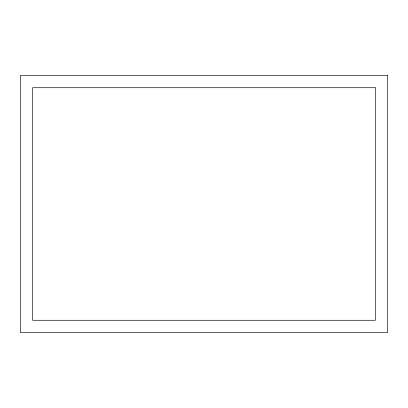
<?xml version="1.0" encoding="UTF-8"?>
<svg xmlns="http://www.w3.org/2000/svg" width="408" height="408" viewBox="0 0 408 408"><rect width="100%" height="100%" fill="white"/><g stroke="black" fill="none" stroke-linecap="round" stroke-linejoin="round"><path stroke-width="0.61" d="M387.6 75.48L20.4 75.48L20.4 332.52L387.6 332.52L387.6 75.48M375.36 87.72L32.64 87.72L32.64 320.28L375.36 320.28L375.36 87.72"/></g></svg>
